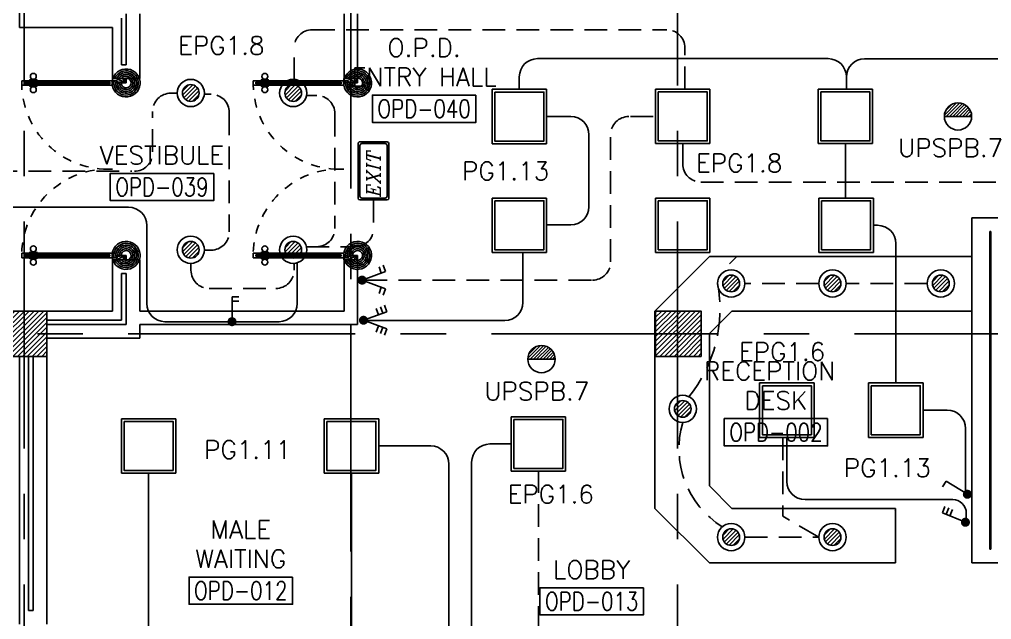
# Model space of a CAD drawing. Extents: x -10 to 91, y -4 to 87.
# Drawn here: x 13.49 to 24.2, y 25.74 to 32.35 of the extents above; entities that cross this region are included whole.
import ezdxf
from ezdxf.enums import TextEntityAlignment as Align

# ---------------------------------------------------------------- set-up
doc = ezdxf.new("R2010")
doc.units = 0
doc.header["$MEASUREMENT"] = 0
doc.linetypes.add('CENTERX2', pattern=[4, 2.5, -0.5, 0.5, -0.5])
doc.linetypes.add('HIDDEN', pattern=[0.375, 0.25, -0.125])
doc.layers.get('0').update_dxf_attribs({"linetype": 'CONTINUOUS'})
for name, color, linetype in [('AXES', 11, 'CENTERX2'), ('COL', 11, 'CONTINUOUS'), ('COUNTER', 11, 'CONTINUOUS'), ('DOOR', 11, 'CONTINUOUS'), ('E-CLINE', 2, 'CONTINUOUS'), ('E-HLINE', 2, 'HIDDEN'), ('E-LITE', 4, 'CONTINUOUS'), ('E-SWITCH', 4, 'CONTINUOUS'), ('E-TRXT', 4, 'CONTINUOUS'), ('EL-LITE', 4, 'CONTINUOUS'), ('HAT', 11, 'CONTINUOUS'), ('INSUL', 11, 'CONTINUOUS'), ('RM-BOX', 11, 'CONTINUOUS'), ('RM-NAME', 11, 'CONTINUOUS'), ('RM-NO', 11, 'CONTINUOUS'), ('WALL', 11, 'CONTINUOUS')]:
    doc.layers.add(name, color=color, linetype=linetype)
doc.styles.add('ITALICC', font='italicc')
doc.styles.add('ROMANS', font='ROMANS.shx', dxfattribs={"width": 0.6})

# ---------------------------------------------------------------- blocks, each defined once
blk = doc.blocks.new('A$C010A25D0')
at = {"layer": 'DOOR', "color": 0, "linetype": 'ByBlock'}
for p, q in [((83, 2031), (83, 2038)), ((173, 2038), (83, 2038)), ((95, 2038), (95, 2047)), ((95, 2047), (160, 2047)), ((95, 2038), (160, 2038)), ((160, 2038), (160, 2047)), ((173, 2031), (173, 2038)), ((1000, 2056), (1000, 2031)), ((1000, 2056), (1150, 2056)), ((1150, 2006), (1150, 2056)), ((0, 2031), (0, 1981)), ((0, 1981), (0, 2031)), ((50, 2031), (0, 2031)), ((50, 1981), (0, 1981)), ((30, 2014), (30, 1998)), ((50, 2014), (30, 2014)), ((50, 1998), (30, 1998)), ((50, 2031), (50, 2014)), ((50, 1998), (50, 1981)), ((83, 1981), (83, 1974)), ((173, 1974), (83, 1974)), ((95, 1974), (95, 1965)), ((95, 1974), (160, 1974)), ((95, 1965), (160, 1965)), ((160, 1974), (160, 1965)), ((173, 1981), (173, 1974)), ((950, 2014), (950, 2031)), ((950, 2031), (1000, 2031)), ((970, 2014), (950, 2014)), ((950, 1981), (950, 1998)), ((950, 1998), (970, 1998)), ((1000, 1981), (950, 1981)), ((970, 1998), (970, 2014)), ((1000, 1981), (1000, 2031)), ((1000, 2031), (1050, 2031)), ((1050, 2031), (1050, 2006)), ((1050, 2006), (1150, 2006)), ((50, 131), (0, 131)), ((0, 131), (0, 81)), ((0, 81), (0, 131)), ((50, 114), (30, 114)), ((30, 98), (30, 114)), ((50, 114), (50, 131)), ((173, 138), (83, 138)), ((83, 131), (83, 138)), ((95, 147), (160, 147)), ((95, 138), (95, 147)), ((95, 138), (160, 138)), ((160, 138), (160, 147)), ((173, 131), (173, 138)), ((1000, 131), (950, 131)), ((950, 131), (950, 114)), ((950, 114), (970, 114)), ((970, 114), (970, 98)), ((1000, 131), (1000, 81)), ((50, 81), (0, 81)), ((50, 98), (30, 98)), ((50, 81), (50, 98)), ((83, 81), (83, 74)), ((173, 74), (83, 74)), ((95, 74), (160, 74)), ((95, 74), (95, 65)), ((95, 65), (160, 65)), ((160, 74), (160, 65)), ((173, 81), (173, 74)), ((970, 98), (950, 98)), ((950, 98), (950, 81)), ((950, 81), (1000, 81)), ((1000, 56), (1000, 81)), ((1000, 81), (1050, 81)), ((1000, 56), (1150, 56)), ((1050, 81), (1050, 106)), ((1050, 106), (1150, 106)), ((1150, 106), (1150, 56))]:
    blk.add_line(p, q, dxfattribs=at)
at = {"layer": 'DOOR', "color": 9, "linetype": 'ByBlock'}
for p, q in [((1150, 2006), (1037, 2056)), ((1150, 2006), (1110, 2056)), ((1150, 2006), (1050, 2019)), ((1150, 106), (1037, 56)), ((1150, 106), (1050, 93)), ((1150, 106), (1110, 56))]:
    blk.add_line(p, q, dxfattribs=at)
at = {"layer": 'DOOR', "linetype": 'ByBlock'}
for p, q in [((950, 2031), (50, 2031)), ((950, 2014), (50, 2014)), ((950, 1998), (50, 1998)), ((50, 1981), (950, 1981)), ((50, 131), (950, 131)), ((950, 114), (50, 114)), ((950, 98), (50, 98)), ((950, 81), (50, 81)), ((1150, 56), (1000, 56))]:
    blk.add_line(p, q, dxfattribs=at)
at = {"layer": 'DOOR', "color": 0, "linetype": 'ByBlock'}
for centre in [(128, 2079), (128, 1932), (128, 179), (128, 32)]:
    blk.add_circle(centre, 32.4, dxfattribs=at)
at = {"layer": 'DOOR', "color": 9, "linetype": 'ByBlock'}
for centre, radius, start, end in [((1150, 2006), 154, 161.1053, 166.2858), ((1150, 2006), 134, 158.1598, 169.28), ((1150, 2006), 114, 154.0838, 167.3774), ((1150, 2006), 94.4, 148.0182, 180), ((1150, 2006), 74.4, 137.7764, 180), ((1150, 2006), 54.4, 113.2074, 180), ((1150, 2006), 34.4, 90, 180), ((1150, 2006), 14.4, 90, 180), ((1150, 106), 154, 193.7142, 198.8947), ((1150, 106), 134, 190.72, 201.8402), ((1150, 106), 114, 192.6226, 205.9162), ((1150, 106), 94.4, 180, 211.9818), ((1150, 106), 74.4, 180, 222.2236), ((1150, 106), 54.4, 180, 246.7926), ((1150, 106), 34.4, 180, 270), ((1150, 106), 14.4, 180, 270)]:
    blk.add_arc(centre, radius, start, end, dxfattribs=at)
at = {"layer": 'DOOR', "linetype": 'HIDDEN', "ltscale": 0.5}
for centre, start, end in [((951, 2006), 178.494, 272.9568), ((951, 106), 87.0432, 181.506)]:
    blk.add_arc(centre, 951, start, end, dxfattribs=at)
at = {"layer": 'WALL'}
blk.add_line((1000, 56), (1150, 56), dxfattribs=at)
blk = doc.blocks.new('RM1')
at = {"layer": 'RM-BOX'}
blk.add_lwpolyline([(570, -200), (-570, -200), (-570, -500), (570, -500)], close=True, dxfattribs=at)
at = {"layer": 'RM-NAME', "style": 'ROMANS'}
for tag, p in [('ROOMNAME1', (0, 324)), ('ROOMNAME2', (0, 0))]:
    blk.add_attdef(tag, text='', height=200, dxfattribs=at).set_placement(p, align=Align.MIDDLE)
at = {"layer": 'RM-NO', "style": 'ROMANS', "width": 0.8}
blk.add_attdef('ROOMNO', text='', height=200, dxfattribs=at).set_placement((0, -350), align=Align.MIDDLE)
blk = doc.blocks.new('*X93')
at = {"color": 0}
for p, q in [((24139, 25094), (24606, 25561)), ((24139, 25147), (24553, 25561)), ((24139, 25200), (24500, 25561)), ((24139, 25253), (24447, 25561)), ((24139, 25306), (24394, 25561)), ((24139, 25359), (24341, 25561)), ((24139, 25412), (24288, 25561)), ((24139, 25465), (24235, 25561)), ((24139, 25518), (24182, 25561)), ((24159, 25061), (24639, 25541)), ((24212, 25061), (24639, 25488)), ((24266, 25061), (24639, 25435)), ((24319, 25061), (24639, 25382)), ((24372, 25061), (24639, 25329)), ((24425, 25061), (24639, 25276)), ((24478, 25061), (24639, 25223)), ((24531, 25061), (24639, 25170)), ((24584, 25061), (24639, 25117)), ((24637, 25061), (24639, 25063))]:
    blk.add_line(p, q, dxfattribs=at)
blk = doc.blocks.new('COL50')
at = {"layer": 'COL'}
blk.add_lwpolyline([(-250, 250), (-250, -250), (250, -250), (250, 250)], close=True, dxfattribs=at)
blk = doc.blocks.new('*X87')
at = {"color": 0}
for p, q in [((38539, 25069), (39031, 25561)), ((38539, 25122), (38978, 25561)), ((38539, 25175), (38925, 25561)), ((38539, 25228), (38872, 25561)), ((38539, 25281), (38819, 25561)), ((38539, 25334), (38766, 25561)), ((38539, 25387), (38713, 25561)), ((38539, 25440), (38660, 25561)), ((38539, 25493), (38607, 25561)), ((38539, 25546), (38554, 25561)), ((38584, 25061), (39039, 25516)), ((38637, 25061), (39039, 25463)), ((38690, 25061), (39039, 25410)), ((38744, 25061), (39039, 25357)), ((38797, 25061), (39039, 25304)), ((38850, 25061), (39039, 25251)), ((38903, 25061), (39039, 25198)), ((38956, 25061), (39039, 25145)), ((39009, 25061), (39039, 25092))]:
    blk.add_line(p, q, dxfattribs=at)
blk = doc.blocks.new('L42')
at = {"layer": 'E-LITE'}
for p, q in [((0.3, 0.3), (-0.3, 0.3)), ((-0.3, 0.3), (-0.3, -0.3)), ((0.3, -0.3), (0.3, 0.3)), ((-0.3, -0.3), (0.3, -0.3))]:
    blk.add_line(p, q, dxfattribs=at)
at = {"layer": 'E-LITE', "color": 8}
blk.add_lwpolyline([(-0.27, 0.27), (-0.27, -0.27), (0.27, -0.27), (0.27, 0.27)], close=True, dxfattribs=at)
blk = doc.blocks.new('*X182')
at = {"color": 0}
for p, q in [((21548.527, 18540.142), (21548.801, 18540.415)), ((21548.529, 18539.966), (21548.977, 18540.414)), ((21548.584, 18539.845), (21549.098, 18540.359)), ((21548.672, 18539.756), (21549.187, 18540.271)), ((21548.793, 18539.7), (21549.243, 18540.15)), ((21548.966, 18539.696), (21549.246, 18539.977))]:
    blk.add_line(p, q, dxfattribs=at)
blk = doc.blocks.new('SPOT')
at = {"layer": 'E-LITE'}
for radius in [0.6, 0.369]:
    blk.add_circle((0, 0), radius, dxfattribs=at)
at = {"layer": 'E-LITE', "color": 8}
blk.add_blockref('*X182', (-21548.886, -18540.056), dxfattribs=at)
blk = doc.blocks.new('EXIT')
at = {"layer": 'E-LITE', "color": 4}
for p, q in [((-0.32, 0.15), (-0.32, -0.15)), ((0.3, 0.17), (-0.3, 0.17)), ((0.32, -0.15), (0.32, 0.15)), ((-0.3, -0.17), (0.3, -0.17))]:
    blk.add_line(p, q, dxfattribs=at)
at = {"layer": 'E-LITE', "color": 8}
for p, q in [((-0.3, 0.13), (-0.3, -0.13)), ((0.28, 0.15), (-0.28, 0.15)), ((0.3, -0.13), (0.3, 0.13)), ((-0.28, -0.15), (0.28, -0.15))]:
    blk.add_line(p, q, dxfattribs=at)
at = {"layer": 'E-LITE', "color": 4}
for centre, start, end in [((-0.3, 0.15), 90, 180), ((0.3, 0.15), 360, 90), ((-0.3, -0.15), 180, 270), ((0.3, -0.15), 270, 0)]:
    blk.add_arc(centre, 0.02, start, end, dxfattribs=at)
at = {"layer": 'E-LITE', "color": 8}
for centre, start, end in [((-0.28, 0.13), 90, 180), ((0.28, 0.13), 0, 90), ((-0.28, -0.13), 180, 270), ((0.28, -0.13), 270, 0)]:
    blk.add_arc(centre, 0.02, start, end, dxfattribs=at)
at = {"layer": 'E-LITE', "color": 5, "style": 'ITALICC'}
blk.add_text('EXIT', height=0.15, dxfattribs=at).set_placement((-0.284, -0.078))
blk = doc.blocks.new('3G2W')
for p, q in [((0.329, 0.12), (0.278, 0.261)), ((0.423, 0.154), (0.372, 0.295)), ((0.517, 0.188), (0.466, 0.329)), ((0, 0), (0.517, 0.188)), ((0, 0), (0.517, -0.188)), ((0.329, -0.12), (0.278, -0.261)), ((0.423, -0.154), (0.372, -0.295)), ((0.517, -0.188), (0.466, -0.329))]:
    blk.add_line(p, q)
at = {"const_width": 0.1}
blk.add_lwpolyline([(-0.05, 0, 1), (0.05, 0, 1)], format="xyb", close=True, dxfattribs=at)
blk = doc.blocks.new('2G2W')
for p, q in [((0.423, 0.154), (0.372, 0.295)), ((0.517, 0.188), (0.466, 0.329)), ((0, 0), (0.517, 0.188)), ((0, 0), (0.517, -0.188)), ((0.423, -0.154), (0.372, -0.295)), ((0.517, -0.188), (0.466, -0.329))]:
    blk.add_line(p, q)
at = {"const_width": 0.1}
blk.add_lwpolyline([(-0.05, 0, 1), (0.05, 0, 1)], format="xyb", close=True, dxfattribs=at)
blk = doc.blocks.new('2G1W')
for p, q in [((0, 0), (0.55, 0)), ((0.45, 0), (0.45, -0.15)), ((0.55, 0), (0.55, -0.15))]:
    blk.add_line(p, q)
at = {"const_width": 0.1}
blk.add_lwpolyline([(-0.05, 0, 1), (0.05, 0, 1)], format="xyb", close=True, dxfattribs=at)
blk = doc.blocks.new('1G1W')
for p, q in [((0, 0), (0.55, 0)), ((0.55, 0), (0.55, -0.15))]:
    blk.add_line(p, q)
at = {"const_width": 0.1}
blk.add_lwpolyline([(-0.05, 0, 1), (0.05, 0, 1)], format="xyb", close=True, dxfattribs=at)
blk = doc.blocks.new('EL')
at = {"layer": 'EL-LITE'}
h = blk.add_hatch(dxfattribs=at)
h.set_pattern_fill('ANSI31', color=4, scale=0.2, style=0)
h.set_pattern_definition([(45, (587.071197, 567.777136), (-0.0176776695, 0.0176776695), [])])
h.paths.add_polyline_path([(0.15, 0, 1), (-0.15, 0)])
at = {"layer": 'EL-LITE', "color": 4}
blk.add_line((-0.15, 0), (0.15, 0), dxfattribs=at)
blk.add_circle((0, 0), 0.15, dxfattribs=at)

msp = doc.modelspace()

# ---------------------------------------------------------------- linework, layer by layer
at = {"layer": 'AXES'}
for p, q in [((13.5439, 7.6211), (13.5439, 86.0986)), ((20.7439, 7.6211), (20.7439, 86.0986)), ((17.1439, 14.4854), (17.1439, 73.3054)), ((2.6925, 28.8854), (71.7839, 28.8854))]:
    msp.add_line(p, q, dxfattribs=at)
at = {"layer": 'COUNTER'}
for p, q in [((20.4939, 29.1353), (21.0939, 29.7353)), ((23.9839, 29.7353), (21.0939, 29.7353)), ((21.3139, 29.6534), (21.3958, 29.7353)), ((20.4939, 29.1353), (20.4939, 26.9605)), ((21.0939, 28.8868), (21.3424, 29.1353)), ((23.9839, 29.1353), (21.3424, 29.1353)), ((21.0939, 28.8868), (21.0939, 27.209)), ((21.3424, 26.9605), (21.0939, 27.209)), ((21.0939, 26.3605), (20.4939, 26.9605)), ((23.1439, 26.9605), (21.3424, 26.9605)), ((23.139, 26.939), (23.1439, 26.9439)), ((23.1439, 26.3605), (23.1439, 26.9605)), ((23.1439, 26.3605), (21.0939, 26.3605))]:
    msp.add_line(p, q, dxfattribs=at)
at = {"layer": 'E-CLINE', "color": 4}
for p, q in [((19.2002, 31.9159), (22.4032, 31.9159)), ((25.3378, 31.9133), (22.8032, 31.9133)), ((19.0002, 31.5779), (19.0002, 31.7159)), ((22.6032, 31.5796), (22.6032, 31.7159)), ((19.3002, 31.2779), (19.5676, 31.2779)), ((19.7676, 30.2842), (19.7676, 31.0779)), ((22.5921, 30.9796), (22.5921, 30.3796)), ((19.3002, 30.0842), (19.5676, 30.0842)), ((22.9002, 30.0796), (22.9472, 30.0796)), ((23.1472, 28.3425), (23.1472, 29.8796)), ((19.0406, 29.2294), (19.0406, 29.7796)), ((17.2935, 29.0294), (18.8406, 29.0294)), ((23.4472, 28.0425), (23.7145, 28.0425)), ((21.9472, 27.7425), (21.9472, 27.2579)), ((23.9145, 27.1297), (23.9145, 27.8425)), ((14.9164, 25.5891), (14.9164, 27.3492)), ((17.1513, 25.5891), (17.1513, 27.3492)), ((22.1472, 27.0579), (23.7739, 27.0579))]:
    msp.add_line(p, q, dxfattribs=at)
at = {"layer": 'E-CLINE'}
msp.add_line((23.9239, 26.8309), (23.9239, 26.9079), dxfattribs=at)
at = {"layer": 'E-CLINE', "color": 4}
for centre, radius, start, end in [((19.2002, 31.7159), 0.2, 90, 180), ((22.4032, 31.7159), 0.2, 0, 90), ((22.8032, 31.7133), 0.2, 90, 180), ((19.5676, 31.0779), 0.2, 0, 90), ((19.5676, 30.2842), 0.2, 270, 0), ((22.9472, 29.8796), 0.2, 0, 90), ((18.8406, 29.2294), 0.2, 270, 0), ((23.7145, 27.8425), 0.2, 0, 90), ((22.1472, 27.2579), 0.2, 180, 270), ((23.7739, 26.9079), 0.15, 0, 90)]:
    msp.add_arc(centre, radius, start, end, dxfattribs=at)
at = {"layer": 'E-HLINE', "color": 4}
for p, q in [((16.7188, 32.2342), (20.6245, 32.2342)), ((16.5188, 31.6779), (16.5188, 32.0342)), ((20.8245, 31.5796), (20.8245, 32.0342)), ((15.2305, 31.535), (15.1603, 31.535)), ((15.5298, 31.5228), (15.6056, 31.5228)), ((16.657, 31.5098), (16.7679, 31.5098)), ((14.9603, 30.8904), (14.9603, 31.335)), ((15.8056, 31.3228), (15.8056, 30.0066)), ((16.9679, 31.3098), (16.9679, 30.044)), ((20.4735, 31.2779), (20.2062, 31.2779)), ((20.0062, 29.6755), (20.0062, 31.0779)), ((20.8002, 30.9796), (20.8002, 30.7566)), ((12.468, 30.6779), (14.7312, 30.6779)), ((21.0002, 30.5566), (27.7303, 30.5566)), ((17.3944, 30.3592), (17.3944, 30.044)), ((15.5304, 29.8066), (15.6056, 29.8066)), ((16.6557, 29.844), (17.1944, 29.844)), ((15.3832, 29.6601), (15.3832, 29.5841)), ((16.5189, 29.6603), (16.5189, 29.5841)), ((17.2935, 29.4755), (19.8062, 29.4755)), ((15.5832, 29.3841), (16.3189, 29.3841)), ((22.2999, 29.4392), (21.4842, 29.4392)), ((23.4934, 29.4392), (22.5999, 29.4392)), ((21.9029, 27.7425), (21.9029, 26.8748)), ((19.2106, 25.6336), (19.2106, 27.3704)), ((22.2999, 26.6445), (21.9029, 26.8748)), ((21.4842, 26.6445), (22.2999, 26.6445))]:
    msp.add_line(p, q, dxfattribs=at)
for centre, radius, start, end in [((16.7188, 32.0342), 0.2, 90, 180), ((20.6245, 32.0342), 0.2, 0, 90), ((15.1603, 31.335), 0.2, 90, 180), ((15.6056, 31.3228), 0.2, 0, 90), ((16.7679, 31.3098), 0.2, 0, 90), ((20.2062, 31.0779), 0.2, 90, 180), ((14.7603, 30.8758), 0.2, 270, 0), ((21.0002, 30.7566), 0.2, 180, 270), ((15.6056, 30.0066), 0.2, 270, 0), ((16.7679, 30.044), 0.2, 270, 0), ((17.1944, 30.044), 0.2, 270, 0), ((19.8062, 29.6755), 0.2, 270, 0), ((15.5832, 29.5841), 0.2, 180, 270), ((16.3189, 29.5841), 0.2, 270, 0), ((19.69, 29.1548), 1.521, 320.6803, 10.77377), ((21.7736, 27.6187), 1.0149, 163.5232, 238.01727)]:
    msp.add_arc(centre, radius, start, end, dxfattribs=at)
at = {"layer": 'E-SWITCH', "color": 4}
for p, q in [((14.6963, 30.2783), (12.6464, 30.2783)), ((14.8963, 29.218), (14.8963, 30.0783)), ((16.5537, 29.6667), (16.5537, 29.218)), ((15.8354, 29.018), (15.0963, 29.018)), ((15.8354, 29.018), (16.3537, 29.018)), ((17.4513, 27.6492), (18.0247, 27.6492)), ((18.9106, 27.6704), (18.6749, 27.6704)), ((18.2247, 27.4492), (18.2247, 25.1175)), ((18.4749, 24.7866), (18.4749, 27.4704)), ((23.73, 26.9654), (23.7013, 26.8961)), ((23.7709, 26.9484), (23.7422, 26.8792))]:
    msp.add_line(p, q, dxfattribs=at)
for centre, start, end in [((14.6963, 30.0783), 0, 90), ((15.0963, 29.218), 180, 270), ((16.3537, 29.218), 270, 0), ((18.0247, 27.4492), 0, 90), ((18.6749, 27.4704), 90, 180)]:
    msp.add_arc(centre, 0.2, start, end, dxfattribs=at)
at = {"layer": 'INSUL'}
for p, q in [((14.6189, 31.8479), (14.6189, 32.3604)), ((14.6689, 31.8479), (14.6689, 32.4104)), ((14.6189, 31.8479), (14.6689, 31.8479)), ((14.6189, 29.5479), (14.6689, 29.5479)), ((14.6189, 29.0354), (14.6189, 29.5479)), ((14.6689, 28.9854), (14.6689, 29.5479)), ((14.6189, 29.0354), (13.7939, 29.0354)), ((14.6689, 28.9854), (13.7939, 28.9854)), ((13.5939, 28.6354), (13.5939, 25.8354)), ((13.6439, 28.6354), (13.6439, 25.8354)), ((13.5939, 25.8354), (13.6439, 25.8354))]:
    msp.add_line(p, q, dxfattribs=at)
at = {"layer": 'WALL'}
for p, q in [((13.4939, 32.2604), (13.4939, 34.4854)), ((14.8189, 31.6979), (14.8189, 32.4104)), ((17.0689, 31.6979), (17.0689, 32.4104)), ((17.2189, 31.6979), (17.2189, 32.4104)), ((14.5189, 32.2604), (13.4939, 32.2604)), ((14.5189, 31.6979), (14.5189, 32.2604)), ((14.5189, 31.6979), (14.8189, 31.6979)), ((17.2189, 31.6979), (17.0689, 31.6979)), ((32.4939, 30.1604), (23.9839, 30.1604)), ((23.9839, 29.0979), (23.9839, 30.1604)), ((24.1839, 26.5104), (24.1839, 30.0104)), ((24.1839, 30.0104), (24.1939, 30.0104)), ((24.1939, 26.5104), (24.1939, 30.0104)), ((14.5189, 29.1354), (14.5189, 29.6979)), ((14.5189, 29.6979), (14.8189, 29.6979)), ((14.8189, 29.1354), (14.8189, 29.6979)), ((17.0689, 29.6979), (17.2189, 29.6979)), ((17.0689, 29.1354), (17.0689, 29.6979)), ((17.2189, 28.9854), (17.2189, 29.6979)), ((13.7939, 29.1354), (14.5189, 29.1354)), ((14.8189, 29.1354), (17.0689, 29.1354)), ((23.9839, 26.3604), (23.9839, 29.2043)), ((14.8189, 28.9854), (17.2189, 28.9854)), ((14.8189, 28.8354), (14.8189, 28.9854)), ((13.7939, 28.8354), (14.8189, 28.8354)), ((13.4939, 28.6354), (13.4939, 25.6854)), ((13.7939, 28.6354), (13.7939, 25.6854)), ((24.1839, 26.5104), (24.1939, 26.5104)), ((26.5439, 26.3604), (23.9839, 26.3604))]:
    msp.add_line(p, q, dxfattribs=at)

# ---------------------------------------------------------------- block references
at = {"layer": 'COL', "xscale": 0.001000000047497451, "yscale": 0.0009999999892897904, "zscale": 0.001}
for p in [(13.5439, 28.8854), (20.7518, 28.8854)]:
    msp.add_blockref('COL50', p, dxfattribs=at)
at = {"layer": 'DOOR', "color": 0, "xscale": 0.001000000047497451, "yscale": 0.0009999999892897904, "zscale": 0.001}
for p in [(13.5186, 29.642), (16.0686, 29.642)]:
    msp.add_blockref('A$C010A25D0', p, dxfattribs=at)
at = {"layer": 'E-LITE', "color": 4, "xscale": 0.25, "yscale": 0.25, "zscale": 0.25}
for p in [(15.3805, 31.5374), (16.5096, 31.5374), (15.3805, 29.81), (16.5096, 29.81), (21.3342, 29.4392), (22.4499, 29.4392), (23.6434, 29.4392), (20.8003, 28.0566), (21.3342, 26.6445), (22.4499, 26.6445)]:
    msp.add_blockref('SPOT', p, dxfattribs=at)
at = {"layer": 'E-LITE', "color": 4}
for p in [(19.0002, 31.2779), (20.8002, 31.2796), (22.5921, 31.2796), (19.0002, 30.0796), (20.8002, 30.0796), (22.6002, 30.0796), (21.9472, 28.0425), (23.1472, 28.0425), (19.2106, 27.6704), (14.9164, 27.6492), (17.1513, 27.6492)]:
    msp.add_blockref('L42', p, dxfattribs=at)
at = {"layer": 'E-LITE'}
for p in [(23.8326, 31.2796), (19.2449, 28.6056)]:
    msp.add_blockref('EL', p, dxfattribs=at)
at = {"layer": 'E-LITE', "color": 4, "rotation": 90}
msp.add_blockref('EXIT', (17.3939, 30.6792), dxfattribs=at)
at = {"layer": 'E-SWITCH', "color": 4, "xscale": 0.5, "yscale": 0.5, "zscale": 0.5}
for name, p in [('2G2W', (17.2685, 29.4755)), ('3G2W', (17.2837, 29.0335))]:
    msp.add_blockref(name, p, dxfattribs=at)
at = {"layer": 'E-SWITCH', "color": 4, "yscale": 0.5, "zscale": 0.5}
for name, p, xscale, rotation in [('2G1W', (15.8354, 29.018), 0.5, 90), ('1G1W', (23.9358, 27.1165), -0.5, 328.1553597041207), ('1G1W', (23.9144, 26.8078), 0.5, 157.4927471256686)]:
    msp.add_blockref(name, p, dxfattribs=dict(at, xscale=xscale, rotation=rotation))
at = {"layer": 'HAT', "xscale": 0.001000000047497451, "yscale": 0.0009999999892897904, "zscale": 0.001}
for name, p in [('*X93', (-10.8453, 3.5744)), ('*X87', (-18.0375, 3.5744))]:
    msp.add_blockref(name, p, dxfattribs=at)
for p, values in [((21.8268, 28.1499), {'ROOMNO': 'OPD-002', 'ROOMNAME2': 'DESK', 'ROOMNAME1': 'RECEPTION '}), ((15.9317, 26.4047), {'ROOMNO': 'OPD-012', 'ROOMNAME2': 'WAITING', 'ROOMNAME1': 'MALE'})]:
    msp.add_blockref('RM1', p, dxfattribs=at).add_auto_attribs(values)
at = {"layer": 'WALL', "xscale": 0.001000000047497451, "yscale": 0.0009999999892897904, "zscale": 0.001}
for p, values in [((17.9513, 31.7136), {'ROOMNO': 'OPD-040', 'ROOMNAME2': 'ENTRY HALL', 'ROOMNAME1': 'O.P.D.'}), ((15.0631, 30.8522), {'ROOMNO': 'OPD-039', 'ROOMNAME2': 'VESTIBULE'}), ((19.7976, 26.2863), {'ROOMNO': 'OPD-013', 'ROOMNAME2': 'LOBBY'})]:
    msp.add_blockref('RM1', p, dxfattribs=at).add_auto_attribs(values)

# ---------------------------------------------------------------- texts
at = {"layer": 'E-TRXT', "color": 4, "style": 'ROMANS'}
for s, p in [('EPG1.8', (15.2422, 31.9609)), ('UPSPB.7', (23.173, 30.8338)), ('EPG1.8', (20.9464, 30.6662)), ('PG1.13', (18.3696, 30.5786)), ('EPG1.6', (21.4192, 28.5878)), ('UPSPB.7', (18.6155, 28.1524)), ('PG1.11', (15.5285, 27.5081)), ('PG1.13', (22.5752, 27.3074)), ('EPG1.6', (18.8707, 27.0167))]:
    msp.add_text(s, height=0.2, dxfattribs=at).set_placement(p)

doc.saveas('drawing.dxf')
